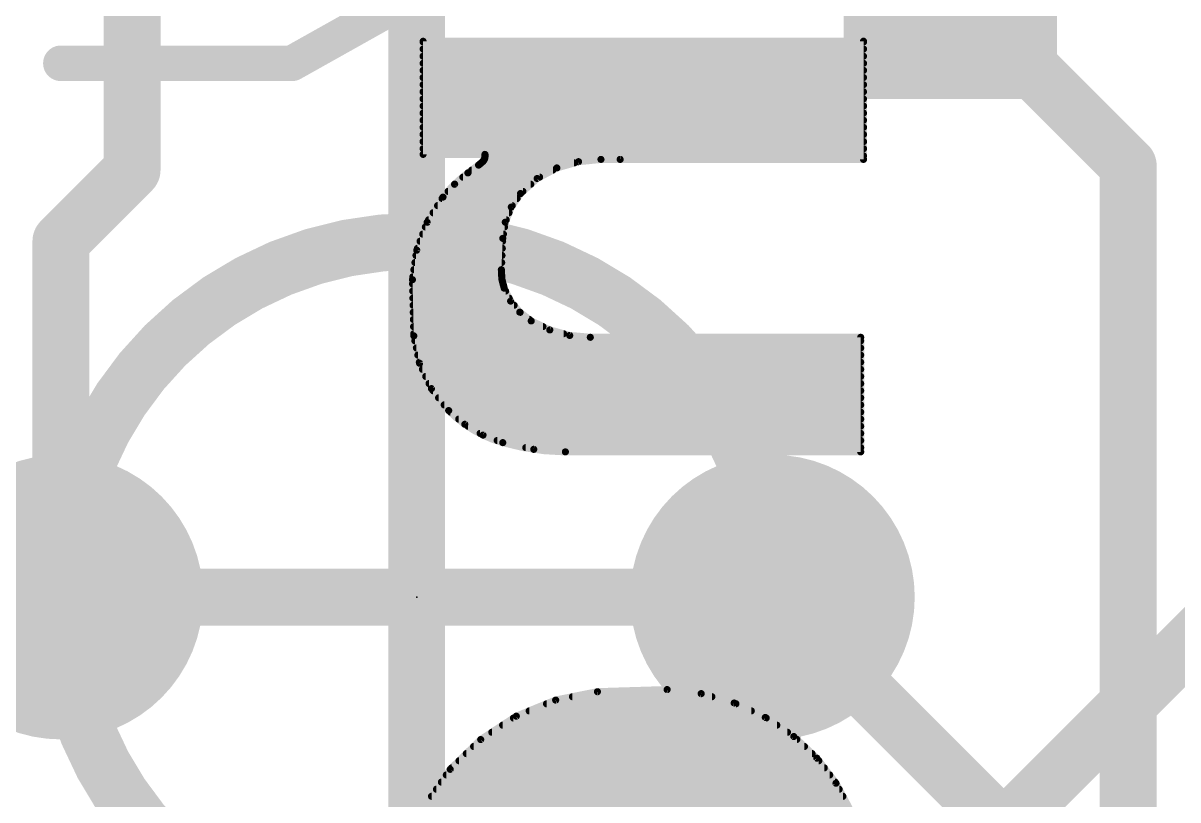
# Model space of a CAD drawing. Extents: x -3.8 to 20.4, y -11.4 to 31.9.
# Drawn here: x 2.405 to 6.527, y 11.976 to 14.748 of the extents above; entities that cross this region are included whole.
import ezdxf

# ---------------------------------------------------------------- set-up
doc = ezdxf.new("R2010")
doc.units = 0
for name, color, linetype in [('1', 12, 'CONTINUOUS'), ('16', 132, 'CONTINUOUS'), ('18', 110, 'CONTINUOUS'), ('21', 41, 'CONTINUOUS'), ('22', 40, 'CONTINUOUS'), ('23', 53, 'CONTINUOUS'), ('51', 53, 'CONTINUOUS')]:
    doc.layers.add(name, color=color, linetype=linetype)

# ---------------------------------------------------------------- blocks, each defined once
blk = doc.blocks.new('RECT')
blk.add_solid([(-0.5, -0.5), (0.5, -0.5), (-0.5, 0.5), (0.5, 0.5)])
blk = doc.blocks.new('ROUNDV')
at = {"const_width": 0.5}
blk.add_lwpolyline([(0, -0.25, 1), (0, 0.25, 1), (0, -0.25)], format="xyb", dxfattribs=at)

msp = doc.modelspace()

# ---------------------------------------------------------------- linework, layer by layer
at = {"layer": '1', "const_width": 0.2032}
for points in [[(3.81, 1.27), (3.81, 24.13)], [(2.794, 14.224), (2.794, 16.002)], [(2.54, 13.97), (2.794, 14.224)], [(2.54, 12.7), (2.54, 13.97)], [(5.715, 11.684), (6.858, 12.827)], [(5.08, 12.7), (5.08, 11.43)]]:
    msp.add_lwpolyline(points, dxfattribs=at)
at = {"layer": '1', "const_width": 0.1016}
for points in [[(2.8299, 14.1881, 1), (2.7581, 14.2599)], [(2.7432, 14.224, 1), (2.8448, 14.224)], [(2.5908, 13.97, 1), (2.4892, 13.97)], [(2.5041, 14.0059, 1), (2.5759, 13.9341)], [(5.1308, 12.7, 1), (5.0292, 12.7)], [(2.4892, 12.7, 1), (2.5908, 12.7)]]:
    msp.add_lwpolyline(points, format="xyb", dxfattribs=at)
at = {"layer": '16', "const_width": 0.2032}
for points in [[(2.54, 12.7), (5.08, 12.7)], [(6.35, 11.43), (5.08, 12.7)]]:
    msp.add_lwpolyline(points, dxfattribs=at)
at = {"layer": '16', "const_width": 0.1016}
for points in [[(2.54, 12.7508, 1), (2.54, 12.6492)], [(5.1159, 12.7359, 1), (5.0441, 12.6641)], [(5.08, 12.6492, 1), (5.08, 12.7508)]]:
    msp.add_lwpolyline(points, format="xyb", dxfattribs=at)
at = {"layer": '21', "const_width": 0.2032}
msp.add_lwpolyline([(6.35, 14.24), (6.35, 11.16)], dxfattribs=at)
at = {"layer": '21'}
for points, const_width in [([(6.4008, 14.24, 1), (6.2992, 14.24)], 0.1016), ([(3.81, 11.43, 1), (3.81, 13.97, 1), (3.81, 11.43)], 0.2032)]:
    msp.add_lwpolyline(points, format="xyb", dxfattribs=dict(at, const_width=const_width))
at = {"layer": '22', "const_width": 0.0254}
for points in [[(3.8329, 14.6837), (3.8329, 14.2799)], [(5.4051, 14.6837), (3.8329, 14.6837)], [(5.4051, 14.6837), (3.8329, 14.6837)], [(3.8329, 14.6837), (3.8329, 14.2799)], [(3.8329, 14.6812), (5.4051, 14.6812)], [(5.4051, 14.2621), (5.4051, 14.6837)], [(5.4051, 14.2621), (5.4051, 14.6837)], [(3.8329, 14.6558), (5.4051, 14.6558)], [(3.8329, 14.6304), (5.4051, 14.6304)], [(3.8329, 14.605), (5.4051, 14.605)], [(3.8329, 14.5796), (5.4051, 14.5796)], [(3.8329, 14.5542), (5.4051, 14.5542)], [(3.8329, 14.5288), (5.4051, 14.5288)], [(3.8329, 14.5034), (5.4051, 14.5034)], [(3.8329, 14.478), (5.4051, 14.478)], [(3.8329, 14.4526), (5.4051, 14.4526)], [(3.8329, 14.4272), (5.4051, 14.4272)], [(3.8329, 14.4018), (5.4051, 14.4018)], [(3.8329, 14.3764), (5.4051, 14.3764)], [(3.8329, 14.351), (5.4051, 14.351)], [(3.8329, 14.3256), (5.4051, 14.3256)], [(3.8329, 14.3002), (5.4051, 14.3002)], [(3.8329, 14.2799), (4.0538, 14.2799)], [(3.8329, 14.2799), (4.0538, 14.2799)], [(4.0462, 14.2545), (4.031, 14.2418)], [(4.0518, 14.2626), (4.0462, 14.2545)], [(4.0538, 14.2723), (4.0518, 14.2626)], [(4.0538, 14.2799), (4.0538, 14.2723)], [(4.0538, 14.2799), (4.0538, 14.2723)], [(4.0538, 14.2748), (5.4051, 14.2748)], [(4.3104, 14.2316), (4.3878, 14.2539)], [(4.3878, 14.2539), (4.4679, 14.2621)], [(4.4679, 14.2621), (5.4051, 14.2621)], [(4.5364, 14.2621), (5.4051, 14.2621)], [(3.9929, 14.2138), (3.9456, 14.1736)], [(4.031, 14.2418), (3.9929, 14.2138)], [(4.0068, 14.224), (4.2962, 14.224)], [(4.0401, 14.2494), (4.3722, 14.2494)], [(4.24, 14.1939), (4.3104, 14.2316)], [(3.9456, 14.1736), (3.904, 14.1275)], [(3.9452, 14.1732), (4.2172, 14.1732)], [(3.975, 14.1986), (4.2488, 14.1986)], [(4.1808, 14.1402), (4.24, 14.1939)], [(3.904, 14.1275), (3.8472, 14.0376)], [(3.9223, 14.1478), (4.1892, 14.1478)], [(4.1478, 14.0921), (4.1808, 14.1402)], [(3.8847, 14.097), (4.1512, 14.097)], [(3.9008, 14.1224), (4.1686, 14.1224)], [(4.1263, 14.0378), (4.1478, 14.0921)], [(3.8526, 14.0462), (4.1296, 14.0462)], [(3.8687, 14.0716), (4.1397, 14.0716)], [(3.8472, 14.0376), (3.8103, 13.938)], [(3.841, 14.0208), (4.1236, 14.0208)], [(4.1173, 13.9802), (4.1263, 14.0378)], [(3.8222, 13.97), (4.1168, 13.97)], [(3.8316, 13.9954), (4.1197, 13.9954)], [(4.1123, 13.8684), (4.1173, 13.9802)], [(3.8103, 13.938), (3.7948, 13.8328)], [(3.8128, 13.9446), (4.1157, 13.9446)], [(3.8038, 13.8938), (4.1134, 13.8938)], [(3.8075, 13.9192), (4.1146, 13.9192)], [(3.7963, 13.843), (4.1136, 13.843)], [(3.8, 13.8684), (4.1123, 13.8684)], [(4.1141, 13.8349), (4.1123, 13.8684)], [(3.7948, 13.8328), (3.7998, 13.6322)], [(3.7952, 13.8176), (4.1185, 13.8176)], [(4.1224, 13.8024), (4.1141, 13.8349)], [(4.1454, 13.7564), (4.1224, 13.8024)], [(3.7958, 13.7922), (4.1275, 13.7922)], [(3.7964, 13.7668), (4.1402, 13.7668)], [(4.1781, 13.7168), (4.1454, 13.7564)], [(3.7971, 13.7414), (4.1578, 13.7414)], [(3.7977, 13.716), (4.1791, 13.716)], [(4.2189, 13.6855), (4.1781, 13.7168)], [(3.7983, 13.6906), (4.2122, 13.6906)], [(4.2853, 13.6534), (4.2189, 13.6855)], [(3.799, 13.6652), (4.2609, 13.6652)], [(3.7996, 13.6398), (4.3344, 13.6398)], [(4.3564, 13.6337), (4.2853, 13.6534)], [(4.4298, 13.6271), (4.3564, 13.6337)], [(3.7998, 13.6322), (3.8203, 13.5345)], [(3.8035, 13.6144), (5.395, 13.6144)], [(5.395, 13.6271), (4.4298, 13.6271)], [(5.395, 13.6271), (4.4298, 13.6271)], [(5.395, 13.2182), (5.395, 13.6271)], [(5.395, 13.2182), (5.395, 13.6271)], [(3.8089, 13.589), (5.395, 13.589)], [(3.8142, 13.5636), (5.395, 13.5636)], [(3.8195, 13.5382), (5.395, 13.5382)], [(3.8203, 13.5345), (3.8626, 13.444)], [(3.8304, 13.5128), (5.395, 13.5128)], [(3.8423, 13.4874), (5.395, 13.4874)], [(3.8542, 13.462), (5.395, 13.462)], [(3.8626, 13.444), (3.9243, 13.3655)], [(3.8684, 13.4366), (5.395, 13.4366)], [(3.8883, 13.4112), (5.395, 13.4112)], [(3.9083, 13.3858), (5.395, 13.3858)], [(3.9243, 13.3655), (3.9818, 13.3166)], [(3.9303, 13.3604), (5.395, 13.3604)], [(3.9602, 13.335), (5.395, 13.335)], [(3.9818, 13.3166), (4.0468, 13.2781)], [(3.9936, 13.3096), (5.395, 13.3096)], [(4.0365, 13.2842), (5.395, 13.2842)], [(4.0468, 13.2781), (4.1173, 13.2512)], [(4.0974, 13.2588), (5.395, 13.2588)], [(4.1173, 13.2512), (4.228, 13.2272)], [(4.1995, 13.2334), (5.395, 13.2334)], [(4.228, 13.2272), (4.3409, 13.2182)], [(4.3409, 13.2182), (5.395, 13.2182)], [(4.3409, 13.2182), (5.395, 13.2182)], [(4.4552, 12.3622), (4.3062, 12.3324)], [(4.7041, 12.3698), (4.4552, 12.3622)], [(4.8257, 12.3553), (4.7041, 12.3698)], [(4.9434, 12.3219), (4.8257, 12.3553)], [(4.3062, 12.3324), (4.1656, 12.2747)], [(4.2735, 12.319), (4.9496, 12.319)], [(4.3662, 12.3444), (4.864, 12.3444)], [(5.0545, 12.2704), (4.9434, 12.3219)], [(4.1656, 12.2747), (4.0386, 12.1913)], [(4.2116, 12.2936), (5.0045, 12.2936)], [(4.1169, 12.2428), (5.0957, 12.2428)], [(4.1556, 12.2682), (5.0578, 12.2682)], [(5.1562, 12.2022), (5.0545, 12.2704)], [(4.0386, 12.1913), (3.9298, 12.0852)], [(4.0396, 12.192), (5.1671, 12.192)], [(4.0783, 12.2174), (5.1336, 12.2174)], [(5.2385, 12.1251), (5.1562, 12.2022)], [(4.0132, 12.1666), (5.1942, 12.1666)], [(3.9611, 12.1158), (5.2456, 12.1158)], [(3.9872, 12.1412), (5.2213, 12.1412)], [(5.3069, 12.0355), (5.2385, 12.1251)], [(3.9298, 12.0852), (3.8432, 11.9603)], [(3.9351, 12.0904), (5.265, 12.0904)], [(3.8982, 12.0396), (5.3038, 12.0396)], [(3.9158, 12.065), (5.2844, 12.065)], [(5.3596, 11.9358), (5.3069, 12.0355)], [(3.863, 11.9888), (5.3316, 11.9888)], [(3.8806, 12.0142), (5.3182, 12.0142)], [(3.8454, 11.9634), (5.345, 11.9634)]]:
    msp.add_lwpolyline(points, dxfattribs=at)
at = {"layer": '22'}
for points, const_width in [([(3.8329, 14.6875, 1), (3.8329, 14.6749)], 0.0127), ([(3.8392, 14.6837, 1), (3.8266, 14.6837)], 0.0127), ([(3.8329, 14.69, 1), (3.8329, 14.6774)], 0.0127), ([(3.8329, 14.69, 1), (3.8329, 14.6774)], 0.0127), ([(3.8392, 14.6837, 1), (3.8266, 14.6837)], 0.0127), ([(5.4115, 14.6837, 1), (5.3987, 14.6837)], 0.0127), ([(5.4115, 14.6837, 1), (5.3987, 14.6837)], 0.0127), ([(5.4051, 14.6774, 1), (5.4051, 14.69)], 0.0127), ([(5.4051, 14.6774, 1), (5.4051, 14.69)], 0.0127), ([(5.4051, 14.6749, 1), (5.4051, 14.6875)], 0.0127), ([(3.8329, 14.6622, 1), (3.8329, 14.6495)], 0.0127), ([(3.8329, 14.6367, 1), (3.8329, 14.6241)], 0.0127), ([(5.4051, 14.6495, 1), (5.4051, 14.6622)], 0.0127), ([(5.4051, 14.6241, 1), (5.4051, 14.6367)], 0.0127), ([(3.8329, 14.6113, 1), (3.8329, 14.5987)], 0.0127), ([(5.4051, 14.5987, 1), (5.4051, 14.6113)], 0.0127), ([(3.8329, 14.586, 1), (3.8329, 14.5733)], 0.0127), ([(3.8329, 14.5606, 1), (3.8329, 14.5479)], 0.0127), ([(5.4051, 14.5733, 1), (5.4051, 14.586)], 0.0127), ([(5.4051, 14.5479, 1), (5.4051, 14.5606)], 0.0127), ([(3.8329, 14.5098, 1), (3.8329, 14.4971)], 0.0127), ([(3.8329, 14.5351, 1), (3.8329, 14.5225)], 0.0127), ([(5.4051, 14.5225, 1), (5.4051, 14.5351)], 0.0127), ([(5.4051, 14.4971, 1), (5.4051, 14.5098)], 0.0127), ([(3.8329, 14.4844, 1), (3.8329, 14.4717)], 0.0127), ([(5.4051, 14.4717, 1), (5.4051, 14.4844)], 0.0127), ([(3.8329, 14.4336, 1), (3.8329, 14.4209)], 0.0127), ([(3.8329, 14.4589, 1), (3.8329, 14.4463)], 0.0127), ([(5.4051, 14.4463, 1), (5.4051, 14.4589)], 0.0127), ([(5.4051, 14.4209, 1), (5.4051, 14.4336)], 0.0127), ([(3.8329, 14.4082, 1), (3.8329, 14.3955)], 0.0127), ([(3.8329, 14.3827, 1), (3.8329, 14.3701)], 0.0127), ([(5.4051, 14.3955, 1), (5.4051, 14.4082)], 0.0127), ([(5.4051, 14.3701, 1), (5.4051, 14.3827)], 0.0127), ([(3.8329, 14.3574, 1), (3.8329, 14.3447)], 0.0127), ([(5.4051, 14.3447, 1), (5.4051, 14.3574)], 0.0127), ([(3.8329, 14.332, 1), (3.8329, 14.3193)], 0.0127), ([(3.8329, 14.3065, 1), (3.8329, 14.2939)], 0.0127), ([(5.4051, 14.3193, 1), (5.4051, 14.332)], 0.0127), ([(5.4051, 14.2939, 1), (5.4051, 14.3065)], 0.0127), ([(3.8329, 14.2863, 1), (3.8329, 14.2736)], 0.0127), ([(3.8329, 14.2863, 1), (3.8329, 14.2736)], 0.0127), ([(3.8266, 14.2799, 1), (3.8392, 14.2799)], 0.0127), ([(3.8266, 14.2799, 1), (3.8392, 14.2799)], 0.0127), ([(4.031, 14.2418, 0.0333), (4.0462, 14.2545)], 0.0254), ([(4.0462, 14.2545, 0.205), (4.0538, 14.2723)], 0.0254), ([(4.0418, 14.2591, 1), (4.0506, 14.2499)], 0.0127), ([(4.041, 14.2581, 1), (4.0514, 14.2509)], 0.0127), ([(4.0506, 14.2499, 1), (4.0418, 14.2591)], 0.0127), ([(4.0503, 14.2496, 1), (4.0421, 14.2594)], 0.0127), ([(4.0456, 14.2639, 1), (4.058, 14.2614)], 0.0127), ([(4.057, 14.259, 1), (4.0466, 14.2662)], 0.0127), ([(4.0602, 14.2799, 1), (4.0474, 14.2799)], 0.0127), ([(4.0602, 14.2799, 1), (4.0474, 14.2799)], 0.0127), ([(4.0474, 14.2723, 1), (4.0602, 14.2723)], 0.0127), ([(4.0474, 14.2723, 1), (4.0602, 14.2723)], 0.0127), ([(4.0538, 14.2812, 1), (4.0538, 14.2685)], 0.0127), ([(4.06, 14.271, 1), (4.0476, 14.2736)], 0.0127), ([(4.0601, 14.2723, 1), (4.0475, 14.2723)], 0.0127), ([(4.0538, 14.2736, 1), (4.0538, 14.2863)], 0.0127), ([(4.0538, 14.2736, 1), (4.0538, 14.2863)], 0.0127), ([(4.4679, 14.2621, 0.0895), (4.3104, 14.2316)], 0.0254), ([(4.3871, 14.2602, 1), (4.3884, 14.2476)], 0.0127), ([(4.3895, 14.2478, 1), (4.386, 14.26)], 0.0127), ([(4.5364, 14.2621, 0.0064), (4.4679, 14.2621)], 0.0254), ([(4.4678, 14.2684, 1), (4.468, 14.2558)], 0.0127), ([(4.4679, 14.2684, 1), (4.4679, 14.2558)], 0.0127), ([(4.4685, 14.2558, 1), (4.4673, 14.2684)], 0.0127), ([(4.468, 14.2558, 1), (4.4678, 14.2684)], 0.0127), ([(4.5364, 14.2684, 1), (4.5364, 14.2558)], 0.0127), ([(4.5363, 14.2558, 1), (4.5365, 14.2684)], 0.0127), ([(5.3987, 14.2621, 1), (5.4115, 14.2621)], 0.0127), ([(5.3987, 14.2621, 1), (5.4115, 14.2621)], 0.0127), ([(5.4051, 14.2685, 1), (5.4051, 14.2812)], 0.0127), ([(5.4051, 14.2558, 1), (5.4051, 14.2684)], 0.0127), ([(5.4051, 14.2558, 1), (5.4051, 14.2684)], 0.0127), ([(3.9929, 14.2138, 0.0664), (3.904, 14.1275)], 0.0254), ([(4.031, 14.2418, 0.0022), (3.9929, 14.2138)], 0.0254), ([(3.9891, 14.2189, 1), (3.9967, 14.2087)], 0.0127), ([(3.9891, 14.2189, 1), (3.9967, 14.2087)], 0.0127), ([(3.997, 14.209, 1), (3.9888, 14.2186)], 0.0127), ([(3.9967, 14.2087, 1), (3.9891, 14.2189)], 0.0127), ([(4.0068, 14.2303, 1), (4.0068, 14.2177)], 0.0127), ([(4.0273, 14.2469, 1), (4.0347, 14.2367)], 0.0127), ([(4.0269, 14.2467, 1), (4.0351, 14.2369)], 0.0127), ([(4.0348, 14.2367, 1), (4.0272, 14.2469)], 0.0127), ([(4.0347, 14.2367, 1), (4.0273, 14.2469)], 0.0127), ([(4.0401, 14.2558, 1), (4.0401, 14.2431)], 0.0127), ([(4.3104, 14.2316, 0.1229), (4.1808, 14.1402)], 0.0254), ([(4.2962, 14.2177, 1), (4.2962, 14.2303)], 0.0127), ([(4.3086, 14.2377, 1), (4.3122, 14.2255)], 0.0127), ([(4.3081, 14.2375, 1), (4.3127, 14.2257)], 0.0127), ([(4.3134, 14.226, 1), (4.3074, 14.2372)], 0.0127), ([(4.3127, 14.2257, 1), (4.3081, 14.2375)], 0.0127), ([(4.3722, 14.2431, 1), (4.3722, 14.2558)], 0.0127), ([(3.9452, 14.1796, 1), (3.9452, 14.1669)], 0.0127), ([(3.9415, 14.1784, 1), (3.9497, 14.1688)], 0.0127), ([(3.9503, 14.1693, 1), (3.9409, 14.1779)], 0.0127), ([(3.975, 14.205, 1), (3.975, 14.1923)], 0.0127), ([(4.2172, 14.1669, 1), (4.2172, 14.1796)], 0.0127), ([(4.237, 14.1995, 1), (4.243, 14.1883)], 0.0127), ([(4.2442, 14.1892, 1), (4.2357, 14.1986)], 0.0127), ([(4.2488, 14.1923, 1), (4.2488, 14.205)], 0.0127), ([(3.904, 14.1275, 0.1577), (3.7948, 13.8328)], 0.0254), ([(3.9094, 14.1241, 1), (3.8986, 14.1309)], 0.0127), ([(3.909, 14.1236, 1), (3.899, 14.1314)], 0.0127), ([(3.9223, 14.1541, 1), (3.9223, 14.1415)], 0.0127), ([(4.1808, 14.1402, 0.1688), (4.1173, 13.9802)], 0.0254), ([(4.1765, 14.1449, 1), (4.1851, 14.1355)], 0.0127), ([(4.176, 14.1443, 1), (4.1856, 14.1361)], 0.0127), ([(4.186, 14.1366, 1), (4.1756, 14.1438)], 0.0127), ([(4.1856, 14.1361, 1), (4.176, 14.1443)], 0.0127), ([(4.1892, 14.1415, 1), (4.1892, 14.1541)], 0.0127), ([(3.8847, 14.1034, 1), (3.8847, 14.0907)], 0.0127), ([(3.9008, 14.1288, 1), (3.9008, 14.1161)], 0.0127), ([(3.8993, 14.1318, 1), (3.9087, 14.1232)], 0.0127), ([(3.899, 14.1314, 1), (3.909, 14.1236)], 0.0127), ([(4.1426, 14.0957, 1), (4.1531, 14.0885)], 0.0127), ([(4.1537, 14.0897, 1), (4.1419, 14.0944)], 0.0127), ([(4.1512, 14.0907, 1), (4.1512, 14.1034)], 0.0127), ([(4.1686, 14.1161, 1), (4.1686, 14.1288)], 0.0127), ([(3.8526, 14.0526, 1), (3.8526, 14.0399)], 0.0127), ([(3.8687, 14.0779, 1), (3.8687, 14.0653)], 0.0127), ([(4.1296, 14.0399, 1), (4.1296, 14.0526)], 0.0127), ([(4.1397, 14.0653, 1), (4.1397, 14.0779)], 0.0127), ([(3.841, 14.0272, 1), (3.841, 14.0145)], 0.0127), ([(3.8419, 14.041, 1), (3.8526, 14.0342)], 0.0127), ([(3.8532, 14.0354, 1), (3.8413, 14.0398)], 0.0127), ([(4.1204, 14.0402, 1), (4.1322, 14.0355)], 0.0127), ([(4.1326, 14.0369, 1), (4.12, 14.0388)], 0.0127), ([(4.1236, 14.0145, 1), (4.1236, 14.0272)], 0.0127), ([(3.8222, 13.9764, 1), (3.8222, 13.9637)], 0.0127), ([(3.8316, 14.0017, 1), (3.8316, 13.9891)], 0.0127), ([(4.1123, 13.8684, 0.0006), (4.1173, 13.9802)], 0.0254), ([(4.1236, 13.9799, 1), (4.111, 13.9805)], 0.0127), ([(4.1236, 13.9799, 1), (4.111, 13.9805)], 0.0127), ([(4.111, 13.9812, 1), (4.1236, 13.9792)], 0.0127), ([(4.111, 13.9805, 1), (4.1236, 13.9799)], 0.0127), ([(4.1168, 13.9637, 1), (4.1168, 13.9764)], 0.0127), ([(4.1197, 13.9891, 1), (4.1197, 14.0017)], 0.0127), ([(3.8166, 13.937, 1), (3.804, 13.9389)], 0.0127), ([(3.8043, 13.9402, 1), (3.8162, 13.9358)], 0.0127), ([(3.8128, 13.951, 1), (3.8128, 13.9383)], 0.0127), ([(4.1157, 13.9383, 1), (4.1157, 13.951)], 0.0127), ([(3.8038, 13.9002, 1), (3.8038, 13.8875)], 0.0127), ([(3.8075, 13.9255, 1), (3.8075, 13.9129)], 0.0127), ([(4.1134, 13.8875, 1), (4.1134, 13.9002)], 0.0127), ([(4.1146, 13.9129, 1), (4.1146, 13.9255)], 0.0127), ([(3.7963, 13.8493, 1), (3.7963, 13.8367)], 0.0127), ([(3.8, 13.8748, 1), (3.8, 13.8621)], 0.0127), ([(4.1123, 13.8684, 0.0992), (4.1224, 13.8024)], 0.0254), ([(4.1186, 13.8687, 1), (4.106, 13.8681)], 0.0127), ([(4.1186, 13.8681, 1), (4.106, 13.8687)], 0.0127), ([(4.106, 13.8687, 1), (4.1186, 13.8681)], 0.0127), ([(4.106, 13.8687, 1), (4.1186, 13.8681)], 0.0127), ([(4.1123, 13.8621, 1), (4.1123, 13.8748)], 0.0127), ([(4.1136, 13.8367, 1), (4.1136, 13.8493)], 0.0127), ([(3.7948, 13.8328, 0.0335), (3.7998, 13.6322)], 0.0254), ([(3.8011, 13.833, 1), (3.7885, 13.8326)], 0.0127), ([(3.7885, 13.8337, 1), (3.8011, 13.8319)], 0.0127), ([(3.7885, 13.8331, 1), (3.8011, 13.8325)], 0.0127), ([(3.8011, 13.8325, 1), (3.7885, 13.8331)], 0.0127), ([(3.7952, 13.8239, 1), (3.7952, 13.8113)], 0.0127), ([(4.1202, 13.8365, 1), (4.1079, 13.8333)], 0.0127), ([(4.1077, 13.8346, 1), (4.1204, 13.8352)], 0.0127), ([(4.1281, 13.8052, 1), (4.1167, 13.7996)], 0.0127), ([(4.1224, 13.8024, 0.1719), (4.2189, 13.6855)], 0.0254), ([(4.1284, 13.8046, 1), (4.1164, 13.8002)], 0.0127), ([(4.1162, 13.8008, 1), (4.1286, 13.804)], 0.0127), ([(4.1164, 13.8002, 1), (4.1284, 13.8046)], 0.0127), ([(4.1185, 13.8113, 1), (4.1185, 13.8239)], 0.0127), ([(3.7958, 13.7986, 1), (3.7958, 13.7859)], 0.0127), ([(3.7964, 13.7731, 1), (3.7964, 13.7605)], 0.0127), ([(4.1275, 13.7859, 1), (4.1275, 13.7986)], 0.0127), ([(4.1503, 13.7604, 1), (4.1405, 13.7524)], 0.0127), ([(4.1402, 13.7605, 1), (4.1402, 13.7731)], 0.0127), ([(3.7971, 13.7477, 1), (3.7971, 13.7351)], 0.0127), ([(3.7977, 13.7224, 1), (3.7977, 13.7097)], 0.0127), ([(4.1397, 13.7536, 1), (4.151, 13.7592)], 0.0127), ([(4.1578, 13.7351, 1), (4.1578, 13.7477)], 0.0127), ([(4.182, 13.7218, 1), (4.1742, 13.7117)], 0.0127), ([(4.1791, 13.7097, 1), (4.1791, 13.7224)], 0.0127), ([(3.7983, 13.6969, 1), (3.7983, 13.6843)], 0.0127), ([(4.1732, 13.7127, 1), (4.183, 13.7208)], 0.0127), ([(4.2122, 13.6843, 1), (4.2122, 13.6969)], 0.0127), ([(4.2217, 13.6912, 1), (4.2161, 13.6798)], 0.0127), ([(4.2189, 13.6855, 0.136), (4.4298, 13.6271)], 0.0254), ([(4.2222, 13.6909, 1), (4.2156, 13.6801)], 0.0127), ([(4.215, 13.6805, 1), (4.2228, 13.6905)], 0.0127), ([(4.2156, 13.6801, 1), (4.2222, 13.6909)], 0.0127), ([(3.799, 13.6715, 1), (3.799, 13.6589)], 0.0127), ([(3.7996, 13.6462, 1), (3.7996, 13.6335)], 0.0127), ([(4.2609, 13.6589, 1), (4.2609, 13.6715)], 0.0127), ([(4.287, 13.6595, 1), (4.2836, 13.6473)], 0.0127), ([(4.2825, 13.6477, 1), (4.2881, 13.6591)], 0.0127), ([(4.3344, 13.6335, 1), (4.3344, 13.6462)], 0.0127), ([(4.3569, 13.64, 1), (4.3558, 13.6274)], 0.0127), ([(4.3547, 13.6276, 1), (4.3581, 13.6398)], 0.0127), ([(3.806, 13.6335, 1), (3.7936, 13.6309)], 0.0127), ([(3.7998, 13.6322, 0.1741), (3.9243, 13.3655)], 0.0254), ([(3.8061, 13.6328, 1), (3.7935, 13.6316)], 0.0127), ([(3.7935, 13.6316, 1), (3.8061, 13.6328)], 0.0127), ([(3.7935, 13.632, 1), (3.8061, 13.6324)], 0.0127), ([(3.8035, 13.6207, 1), (3.8035, 13.6081)], 0.0127), ([(4.4298, 13.6334, 1), (4.4298, 13.6208)], 0.0127), ([(4.4298, 13.6334, 1), (4.4298, 13.6208)], 0.0127), ([(4.4292, 13.6208, 1), (4.4304, 13.6334)], 0.0127), ([(4.4298, 13.6208, 1), (4.4298, 13.6334)], 0.0127), ([(5.4014, 13.6271, 1), (5.3887, 13.6271)], 0.0127), ([(5.4014, 13.6271, 1), (5.3887, 13.6271)], 0.0127), ([(5.395, 13.6208, 1), (5.395, 13.6334)], 0.0127), ([(5.395, 13.6208, 1), (5.395, 13.6334)], 0.0127), ([(5.395, 13.6081, 1), (5.395, 13.6207)], 0.0127), ([(3.8089, 13.5953, 1), (3.8089, 13.5827)], 0.0127), ([(3.8142, 13.57, 1), (3.8142, 13.5573)], 0.0127), ([(5.395, 13.5827, 1), (5.395, 13.5953)], 0.0127), ([(5.395, 13.5573, 1), (5.395, 13.57)], 0.0127), ([(3.8195, 13.5445, 1), (3.8195, 13.5319)], 0.0127), ([(3.8261, 13.5372, 1), (3.8146, 13.5318)], 0.0127), ([(3.8141, 13.5332, 1), (3.8265, 13.5358)], 0.0127), ([(3.8304, 13.5191, 1), (3.8304, 13.5065)], 0.0127), ([(5.395, 13.5319, 1), (5.395, 13.5445)], 0.0127), ([(5.395, 13.5065, 1), (5.395, 13.5191)], 0.0127), ([(3.8423, 13.4938, 1), (3.8423, 13.4811)], 0.0127), ([(5.395, 13.4811, 1), (5.395, 13.4938)], 0.0127), ([(3.8542, 13.4684, 1), (3.8542, 13.4557)], 0.0127), ([(3.8676, 13.4479, 1), (3.8576, 13.4401)], 0.0127), ([(3.8568, 13.4413, 1), (3.8683, 13.4467)], 0.0127), ([(3.8684, 13.4429, 1), (3.8684, 13.4303)], 0.0127), ([(5.395, 13.4557, 1), (5.395, 13.4684)], 0.0127), ([(5.395, 13.4303, 1), (5.395, 13.4429)], 0.0127), ([(3.8883, 13.4176, 1), (3.8883, 13.4049)], 0.0127), ([(3.9083, 13.3922, 1), (3.9083, 13.3795)], 0.0127), ([(5.395, 13.4049, 1), (5.395, 13.4176)], 0.0127), ([(5.395, 13.3795, 1), (5.395, 13.3922)], 0.0127), ([(3.9284, 13.3703, 1), (3.9202, 13.3607)], 0.0127), ([(3.9243, 13.3655, 0.1281), (4.1173, 13.2512)], 0.0254), ([(3.9288, 13.37, 1), (3.9198, 13.361)], 0.0127), ([(3.9193, 13.3616, 1), (3.9293, 13.3694)], 0.0127), ([(3.9198, 13.361, 1), (3.9288, 13.37)], 0.0127), ([(3.9303, 13.3667, 1), (3.9303, 13.3541)], 0.0127), ([(5.395, 13.3541, 1), (5.395, 13.3667)], 0.0127), ([(3.9602, 13.3414, 1), (3.9602, 13.3287)], 0.0127), ([(3.9851, 13.3221, 1), (3.9786, 13.3111)], 0.0127), ([(3.9777, 13.3118, 1), (3.9859, 13.3214)], 0.0127), ([(3.9936, 13.316, 1), (3.9936, 13.3033)], 0.0127), ([(5.395, 13.3287, 1), (5.395, 13.3414)], 0.0127), ([(5.395, 13.3033, 1), (5.395, 13.316)], 0.0127), ([(4.0365, 13.2905, 1), (4.0365, 13.2779)], 0.0127), ([(4.049, 13.2841, 1), (4.0445, 13.2722)], 0.0127), ([(4.0435, 13.2727, 1), (4.05, 13.2836)], 0.0127), ([(5.395, 13.2779, 1), (5.395, 13.2905)], 0.0127), ([(4.0974, 13.2652, 1), (4.0974, 13.2525)], 0.0127), ([(4.1186, 13.2574, 1), (4.116, 13.245)], 0.0127), ([(4.1173, 13.2512, 0.0668), (4.3409, 13.2182)], 0.0254), ([(4.1191, 13.2573, 1), (4.1155, 13.2451)], 0.0127), ([(4.115, 13.2453, 1), (4.1196, 13.2571)], 0.0127), ([(4.1155, 13.2451, 1), (4.1191, 13.2573)], 0.0127), ([(4.1995, 13.2398, 1), (4.1995, 13.2271)], 0.0127), ([(4.2285, 13.2336, 1), (4.2275, 13.2209)], 0.0127), ([(4.2267, 13.221, 1), (4.2293, 13.2334)], 0.0127), ([(5.395, 13.2525, 1), (5.395, 13.2652)], 0.0127), ([(5.395, 13.2271, 1), (5.395, 13.2398)], 0.0127), ([(4.3409, 13.2246, 1), (4.3409, 13.2119)], 0.0127), ([(4.3409, 13.2246, 1), (4.3409, 13.2119)], 0.0127), ([(4.3404, 13.2119, 1), (4.3414, 13.2245)], 0.0127), ([(4.3408, 13.2119, 1), (4.341, 13.2245)], 0.0127), ([(5.3887, 13.2182, 1), (5.4014, 13.2182)], 0.0127), ([(5.3887, 13.2182, 1), (5.4014, 13.2182)], 0.0127), ([(5.395, 13.2119, 1), (5.395, 13.2246)], 0.0127), ([(5.395, 13.2119, 1), (5.395, 13.2246)], 0.0127), ([(4.455, 12.3685, 1), (4.4554, 12.3559)], 0.0127), ([(4.4564, 12.356, 1), (4.454, 12.3684)], 0.0127), ([(4.7049, 12.3761, 1), (4.7033, 12.3635)], 0.0127), ([(4.7043, 12.3635, 1), (4.7039, 12.3761)], 0.0127), ([(4.8274, 12.3614, 1), (4.8239, 12.3492)], 0.0127), ([(4.8249, 12.349, 1), (4.8264, 12.3616)], 0.0127), ([(4.2735, 12.3254, 1), (4.2735, 12.3127)], 0.0127), ([(4.3049, 12.3386, 1), (4.3074, 12.3262)], 0.0127), ([(4.3086, 12.3265, 1), (4.3038, 12.3383)], 0.0127), ([(4.3662, 12.3507, 1), (4.3662, 12.3381)], 0.0127), ([(4.864, 12.3381, 1), (4.864, 12.3507)], 0.0127), ([(4.9461, 12.3276, 1), (4.9408, 12.3161)], 0.0127), ([(4.9417, 12.3158, 1), (4.9452, 12.328)], 0.0127), ([(4.9496, 12.3127, 1), (4.9496, 12.3254)], 0.0127), ([(4.1632, 12.2806, 1), (4.168, 12.2689)], 0.0127), ([(4.1691, 12.2694, 1), (4.1621, 12.2801)], 0.0127), ([(4.2116, 12.3, 1), (4.2116, 12.2873)], 0.0127), ([(5.0045, 12.2873, 1), (5.0045, 12.3)], 0.0127), ([(4.1169, 12.2492, 1), (4.1169, 12.2365)], 0.0127), ([(4.1556, 12.2745, 1), (4.1556, 12.2619)], 0.0127), ([(5.0581, 12.2757, 1), (5.051, 12.2651)], 0.0127), ([(5.0519, 12.2647, 1), (5.0572, 12.2762)], 0.0127), ([(5.0578, 12.2619, 1), (5.0578, 12.2745)], 0.0127), ([(5.0957, 12.2365, 1), (5.0957, 12.2492)], 0.0127), ([(4.0351, 12.1966, 1), (4.0421, 12.186)], 0.0127), ([(4.0396, 12.1983, 1), (4.0396, 12.1857)], 0.0127), ([(4.043, 12.1868, 1), (4.0341, 12.1959)], 0.0127), ([(4.0783, 12.2238, 1), (4.0783, 12.2111)], 0.0127), ([(5.1336, 12.2111, 1), (5.1336, 12.2238)], 0.0127), ([(5.1605, 12.2068, 1), (5.1519, 12.1976)], 0.0127), ([(5.1527, 12.1969, 1), (5.1597, 12.2075)], 0.0127), ([(5.1671, 12.1857, 1), (5.1671, 12.1983)], 0.0127), ([(4.0132, 12.173, 1), (4.0132, 12.1603)], 0.0127), ([(5.1942, 12.1603, 1), (5.1942, 12.173)], 0.0127), ([(3.9611, 12.1221, 1), (3.9611, 12.1095)], 0.0127), ([(3.9872, 12.1476, 1), (3.9872, 12.1349)], 0.0127), ([(5.2213, 12.1349, 1), (5.2213, 12.1476)], 0.0127), ([(5.2435, 12.129, 1), (5.2334, 12.1213)], 0.0127), ([(5.2342, 12.1205, 1), (5.2428, 12.1298)], 0.0127), ([(5.2456, 12.1095, 1), (5.2456, 12.1221)], 0.0127), ([(3.9254, 12.0898, 1), (3.9342, 12.0807)], 0.0127), ([(3.935, 12.0816, 1), (3.9246, 12.0888)], 0.0127), ([(3.9351, 12.0968, 1), (3.9351, 12.0841)], 0.0127), ([(5.265, 12.0841, 1), (5.265, 12.0968)], 0.0127), ([(3.8982, 12.0459, 1), (3.8982, 12.0333)], 0.0127), ([(3.9158, 12.0714, 1), (3.9158, 12.0587)], 0.0127), ([(5.2844, 12.0587, 1), (5.2844, 12.0714)], 0.0127), ([(5.3125, 12.0385, 1), (5.3013, 12.0326)], 0.0127), ([(5.3019, 12.0317, 1), (5.312, 12.0394)], 0.0127), ([(5.3038, 12.0333, 1), (5.3038, 12.0459)], 0.0127), ([(3.863, 11.9952, 1), (3.863, 11.9825)], 0.0127), ([(3.8806, 12.0206, 1), (3.8806, 12.0079)], 0.0127), ([(5.3182, 12.0079, 1), (5.3182, 12.0206)], 0.0127), ([(5.3316, 11.9825, 1), (5.3316, 11.9952)], 0.0127)]:
    msp.add_lwpolyline(points, format="xyb", dxfattribs=dict(at, const_width=const_width))
at = {"layer": '23'}
msp.add_point((3.81, 12.7), dxfattribs=at)
at = {"layer": '51'}
for points, const_width in [([(5.35, 15.24), (6.35, 14.24)], 0.2032), ([(3.365, 14.605), (3.82, 14.86)], 0.127), ([(2.54, 14.605), (3.365, 14.605)], 0.127), ([(4.04, 14.605), (4.925, 14.605)], 0.127)]:
    msp.add_lwpolyline(points, dxfattribs=dict(at, const_width=const_width))
for points, const_width in [([(2.54, 14.6368, 1), (2.54, 14.5732)], 0.0635), ([(3.3495, 14.6327, 1), (3.3805, 14.5773)], 0.0635), ([(3.365, 14.5732, 1), (3.365, 14.6368)], 0.0635), ([(4.04, 14.6368, 1), (4.04, 14.5732)], 0.0635), ([(4.925, 14.5732, 1), (4.925, 14.6368)], 0.0635), ([(6.3141, 14.2041, 1), (6.3859, 14.2759)], 0.1016)]:
    msp.add_lwpolyline(points, format="xyb", dxfattribs=dict(at, const_width=const_width))

# ---------------------------------------------------------------- block references
at = {"layer": '1', "xscale": 0.762, "yscale": 1.524, "rotation": 180}
msp.add_blockref('RECT', (5.715, 15.24), dxfattribs=at)
at = {"layer": '18', "xscale": 1.016, "yscale": 1.016}
for p in [(2.54, 12.7), (2.54, 12.7), (5.08, 12.7), (5.08, 12.7)]:
    msp.add_blockref('ROUNDV', p, dxfattribs=at)
at = {"layer": '22', "xscale": 0.4953, "yscale": 0.4851, "rotation": 270}
msp.add_blockref('RECT', (5.1626, 12.7267), dxfattribs=at)

doc.saveas('drawing.dxf')
